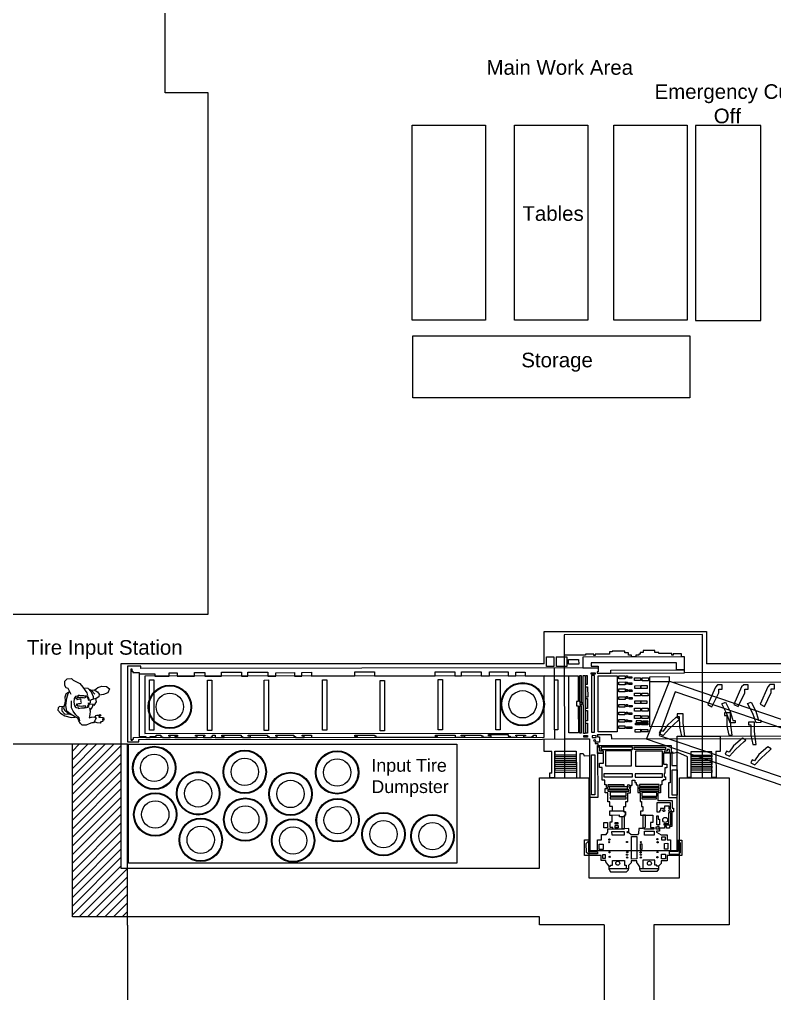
# Model space of a CAD drawing. Header units: millimetres. Extents: x 3191 to 879702, y -27549 to 222194.
# Drawn here: x 145993 to 161471, y -1791 to 18186 of the extents above; entities that cross this region are included whole.
import ezdxf

# ---------------------------------------------------------------- set-up
doc = ezdxf.new("R2010")
doc.units = ezdxf.units.MM
doc.header["$MEASUREMENT"] = 0
for name, color, linetype in [('Dumpsters', 210, 'Continuous'), ('Forklift-Forkliftway', 30, 'Continuous'), ('Furniture', 44, 'Continuous'), ('Giant', 31, 'Continuous'), ('Labels', 7, 'Continuous'), ('Wires', 170, 'Continuous'), ('Worker-Walkway', 8, 'Continuous')]:
    doc.layers.add(name, color=color, linetype=linetype)
doc.styles.get("Standard").update_dxf_attribs({"font": 'arial.ttf'})

# ---------------------------------------------------------------- blocks, each defined once
blk = doc.blocks.new('R93')
at = {"color": 0, "linetype": 'ByBlock'}
for p, q in [((-386, 935), (-340, 986)), ((-383, 843), (-386, 935)), ((-359, 800), (-383, 843)), ((-340, 986), (-246, 996)), ((-246, 996), (-209, 962)), ((-209, 962), (-72, 889)), ((-72, 889), (-8, 810)), ((307, 807), (392, 831)), ((392, 831), (496, 828)), ((496, 828), (554, 776)), ((-365, 660), (-389, 602)), ((-304, 703), (-365, 660)), ((-313, 782), (-359, 800)), ((-343, 581), (-316, 675)), ((-316, 675), (-292, 709)), ((-252, 654), (-313, 782)), ((-128, 623), (-161, 612)), ((-93, 621), (-128, 623)), ((-93, 639), (-103, 631)), ((-103, 631), (-93, 621)), ((-53, 629), (-93, 639)), ((-29, 631), (-53, 629)), ((18, 625), (-29, 631)), ((-8, 810), (75, 691)), ((-2, 797), (102, 791)), ((41, 621), (18, 625)), ((51, 616), (28, 619)), ((71, 618), (41, 621)), ((112, 596), (71, 618)), ((75, 691), (93, 633)), ((102, 791), (166, 709)), ((133, 767), (175, 743)), ((166, 749), (233, 755)), ((166, 709), (215, 614)), ((175, 743), (246, 660)), ((233, 755), (300, 715)), ((242, 749), (307, 807)), ((300, 715), (337, 663)), ((337, 663), (331, 608)), ((429, 657), (343, 645)), ((523, 694), (429, 657)), ((554, 776), (523, 694)), ((-389, 465), (-417, 371)), ((-389, 602), (-380, 529)), ((-380, 529), (-389, 465)), ((-362, 425), (-343, 581)), ((-343, 307), (-362, 425)), ((-249, 377), (-246, 523)), ((-187, 571), (-195, 493)), ((-195, 493), (-182, 416)), ((-161, 612), (-187, 571)), ((-182, 416), (-152, 383)), ((-151, 571), (-119, 582)), ((-117, 559), (-151, 571)), ((-148, 432), (-109, 444)), ((-129, 422), (-148, 432)), ((-142, 455), (-92, 468)), ((-109, 444), (-142, 455)), ((-133, 592), (-122, 599)), ((-119, 582), (-133, 592)), ((-133, 546), (-117, 559)), ((-104, 550), (-133, 546)), ((-115, 413), (-129, 422)), ((-122, 599), (-93, 594)), ((-76, 407), (-115, 413)), ((-61, 556), (-104, 550)), ((-93, 594), (-62, 593)), ((-92, 468), (-63, 463)), ((-63, 463), (-41, 472)), ((-62, 593), (-33, 595)), ((-46, 548), (-61, 556)), ((-49, 512), (-41, 533)), ((-37, 489), (-49, 512)), ((-41, 533), (-46, 548)), ((-41, 472), (-37, 489)), ((-33, 595), (4, 595)), ((20, 413), (-4, 408)), ((4, 595), (21, 589)), ((41, 415), (20, 413)), ((21, 589), (41, 591)), ((41, 591), (57, 599)), ((53, 409), (41, 415)), ((61, 607), (51, 616)), ((57, 599), (61, 607)), ((83, 598), (98, 580)), ((103, 436), (93, 409)), ((98, 580), (107, 560)), ((107, 560), (103, 543)), ((103, 543), (111, 528)), ((113, 455), (103, 436)), ((112, 482), (107, 471)), ((107, 471), (113, 455)), ((121, 570), (112, 596)), ((127, 552), (121, 570)), ((121, 410), (128, 440)), ((126, 465), (136, 470)), ((128, 440), (126, 465)), ((127, 540), (127, 552)), ((134, 537), (127, 540)), ((133, 462), (218, 450)), ((145, 529), (134, 537)), ((136, 470), (149, 477)), ((155, 518), (145, 529)), ((149, 477), (156, 486)), ((175, 541), (154, 532)), ((156, 503), (155, 518)), ((156, 486), (156, 503)), ((267, 575), (175, 541)), ((206, 438), (188, 386)), ((215, 614), (215, 566)), ((218, 450), (236, 422)), ((236, 422), (285, 499)), ((285, 499), (267, 575)), ((331, 608), (276, 572)), ((-530, 374), (-536, 325)), ((-536, 325), (-478, 264)), ((-499, 404), (-530, 374)), ((-438, 395), (-499, 404)), ((-478, 264), (-386, 203)), ((-414, 410), (-450, 377)), ((-450, 377), (-450, 310)), ((-450, 310), (-392, 249)), ((-417, 371), (-392, 322)), ((-392, 322), (-325, 261)), ((-392, 249), (-298, 242)), ((-276, 246), (-343, 307)), ((-325, 261), (-246, 227)), ((-179, 191), (-276, 246)), ((-212, 303), (-249, 377)), ((-151, 230), (-212, 303)), ((-152, 383), (-93, 375)), ((-84, 163), (-151, 230)), ((-93, 375), (-103, 366)), ((-103, 366), (-97, 358)), ((-97, 358), (-35, 371)), ((-34, 405), (-76, 407)), ((-35, 371), (32, 373)), ((-4, 408), (-34, 405)), ((32, 373), (74, 381)), ((35, 379), (51, 389)), ((51, 389), (59, 400)), ((59, 400), (53, 409)), ((74, 381), (109, 391)), ((93, 409), (83, 404)), ((109, 391), (121, 410)), ((142, 239), (133, 194)), ((136, 371), (148, 300)), ((148, 300), (142, 239)), ((188, 386), (151, 331)), ((253, 182), (278, 209)), ((278, 209), (299, 217)), ((299, 217), (328, 223)), ((328, 223), (353, 233)), ((370, 214), (349, 199)), ((353, 233), (368, 229)), ((368, 229), (370, 214)), ((-386, 203), (-252, 172)), ((-252, 172), (-166, 175)), ((-115, 154), (-179, 191)), ((-90, 102), (-115, 154)), ((-57, 41), (-90, 102)), ((-72, 102), (-84, 163)), ((-20, 8), (-57, 41)), ((62, 11), (-20, 8)), ((130, 35), (62, 11)), ((133, 194), (130, 166)), ((130, 166), (178, 178)), ((181, 57), (130, 35)), ((178, 178), (242, 185)), ((221, 57), (181, 57)), ((246, 99), (221, 57)), ((298, 61), (232, 82)), ((242, 185), (273, 163)), ((273, 163), (246, 99)), ((365, 53), (298, 61)), ((349, 199), (333, 188)), ((333, 188), (334, 177)), ((334, 177), (367, 175)), ((407, 88), (364, 79)), ((364, 79), (377, 68)), ((377, 59), (365, 53)), ((367, 175), (428, 167)), ((377, 68), (377, 59)), ((436, 147), (402, 138)), ((402, 138), (435, 133)), ((413, 94), (407, 88)), ((434, 115), (408, 107)), ((408, 107), (413, 94)), ((428, 167), (440, 157)), ((440, 121), (434, 115)), ((435, 133), (440, 121)), ((440, 157), (436, 147))]:
    blk.add_line(p, q, dxfattribs=at)

msp = doc.modelspace()

# ---------------------------------------------------------------- hatches: boundary and pattern name
at = {"layer": 'Forklift-Forkliftway'}
h = msp.add_hatch(dxfattribs=at)
h.set_pattern_fill('ANSI31', color=256, scale=1000)
h.paths.add_polyline_path([(148068.57561, 3321.50096), (147077.00034, 3321.50096), (147077.00034, -218), (148074.00034, -218), (148207.78794, -218.0156), (148207.78794, 777.99983), (148074.00034, 777.99983)])

# ---------------------------------------------------------------- linework, layer by layer
for points in [[(148747.5, 3279.928), (148747.5, 3265.43633)], [(148357.73106, 2998.86804), (148344.67599, 3005.21707)], [(148462.01659, 3149.78767), (148454.02947, 3162.14319)], [(149118.2373, 3092.40835), (149107.08371, 3083.08462)], [(148311.74719, 2809.73773), (148326.24909, 2809.94795)], [(149185.31121, 2822.40135), (149199.81311, 2822.61158)], [(149142.66468, 2617.13388), (149129.60961, 2623.48291)], [(148449.50092, 2533.38444), (148438.34733, 2524.0607)], [(148747.5, 2405.56367), (148747.5, 2391.072)], [(148929.57702, 2426.50435), (148921.5899, 2438.85987)], [(150998.16495, 2537.6334), (150985.10989, 2543.98243)], [(152891.66486, 2525.13351), (152878.60979, 2531.48254)], [(150785.0773, 2347.00387), (150777.09018, 2359.35939)], [(152678.5772, 2334.50398), (152670.59008, 2346.8595)], [(150042.66495, 2096.1334), (150029.60989, 2102.48243)], [(151936.16486, 2083.63351), (151923.10979, 2089.98254)], [(149829.5773, 1905.50387), (149821.59018, 1917.85939)], [(151723.0772, 1893.00398), (151715.09008, 1905.3595)], [(149164.66457, 1662.1336), (149151.6095, 1668.48263)], [(148951.57691, 1471.50407), (148943.58979, 1483.85959)], [(151009.16495, 1558.1334), (150996.10989, 1564.48243)], [(152902.66486, 1545.63351), (152889.60979, 1551.98254)], [(150796.0773, 1367.50387), (150788.09018, 1379.85939)], [(152689.5772, 1355.00398), (152681.59008, 1367.3595)], [(150095.66495, 1142.1334), (150082.60989, 1148.48243)], [(151989.16486, 1129.63351), (151976.10979, 1135.98254)], [(149882.5773, 951.50387), (149874.59018, 963.85939)]]:
    msp.add_lwpolyline(points)
for centre, radius in [((149075, 4088), 444.5), ((149075, 4088), 430.01076), ((156308.50018, 4140.49949), 444.5), ((156308.50018, 4140.49949), 430.01076), ((156308.50018, 4140.49949), 280.52184), ((149075, 4088), 280.52184), ((148755.5, 2835.5), 444.5), ((148755.5, 2835.5), 430.01076), ((150611.00028, 2755.99952), 444.5), ((148755.5, 2835.5), 280.52184), ((150611.00028, 2755.99952), 430.01076), ((150611.00028, 2755.99952), 280.52184), ((152504.50018, 2743.49963), 444.5), ((152504.50018, 2743.49963), 430.01076), ((152504.50018, 2743.49963), 280.52184), ((149655.50028, 2314.49952), 444.5), ((149655.50028, 2314.49952), 430.01076), ((151549.00018, 2301.99963), 444.5), ((151549.00018, 2301.99963), 430.01076), ((149655.50028, 2314.49952), 280.52184), ((151549.00018, 2301.99963), 280.52184), ((148777.49989, 1880.49972), 444.5), ((148777.49989, 1880.49972), 430.01076), ((150622.00028, 1776.49952), 444.5), ((150622.00028, 1776.49952), 430.01076), ((152515.50018, 1763.99963), 444.5), ((148777.49989, 1880.49972), 280.52184), ((150622.00028, 1776.49952), 280.52184), ((152515.50018, 1763.99963), 430.01076), ((152515.50018, 1763.99963), 280.52184), ((149708.50028, 1360.49952), 444.5), ((153455.00018, 1476.99949), 444.5), ((153455.00018, 1476.99949), 430.01076), ((154460.50018, 1437.99949), 444.5), ((154460.50018, 1437.99949), 430.01076), ((149708.50028, 1360.49952), 430.01076), ((149708.50028, 1360.49952), 280.52184), ((151602.00018, 1347.99963), 444.5), ((151602.00018, 1347.99963), 430.01076), ((151602.00018, 1347.99963), 280.52184), ((153455.00018, 1476.99949), 280.52184), ((154460.50018, 1437.99949), 280.52184)]:
    msp.add_circle(centre, radius)
at = {"layer": 'Dumpsters'}
msp.add_lwpolyline([(148207.78794, 3321.50096), (154957.78794, 3321.50096), (154957.78794, 881.50096), (148226, 881.50096), (148226, 3321.50096)], dxfattribs=at)
at = {"layer": 'Forklift-Forkliftway'}
for points in [[(148207.78794, -387.5), (148207.78794, 3321.50096), (141701.17179, 3321.50096), (141701.17179, 3321.50096)], [(148207.78794, -387.5), (148207.78794, -2387.5)]]:
    msp.add_lwpolyline(points, dxfattribs=at)
at = {"layer": 'Furniture'}
for points in [[(154044.49983, 16015.50009), (155544.49983, 16015.50009), (155544.49983, 12015.50009), (154044.49983, 12015.50009)], [(156143.49983, 16015.50004), (157643.49983, 16015.50004), (157643.49983, 12015.50004), (156143.49983, 12015.50004)], [(158178, 16015.5), (159678, 16015.5), (159678, 12015.5), (158178, 12015.5)], [(154054, 11694.5), (159733.5, 11694.5), (159733.5, 10427.5), (154054, 10427.5)]]:
    msp.add_lwpolyline(points, close=True, dxfattribs=at)
at = {"layer": 'Giant'}
for points in [[(159997.12064, 2632.76284), (159992.89541, 5570.85856), (157157.33068, 5566.78078), (157164.00914, 2632.26279)], [(159623.66447, 5113.48568), (159567.67065, 5113.40515), (159567.57928, 5176.94183), (159394.69102, 5176.6932), (159394.73512, 5146.02646), (159364.07351, 5145.98237), (159364.02541, 5179.43092), (159100.5375, 5179.05201), (159100.49832, 5206.29155), (159020.65137, 5206.17672), (159020.59991, 5241.962), (158777.84262, 5241.6129), (158777.89533, 5204.95969), (158720.25809, 5204.8768), (158720.31083, 5168.20134), (158688.0058, 5168.15488), (158688.03591, 5147.21337), (158630.39867, 5147.13048), (158630.4491, 5112.05735), (158537.87735, 5111.92422), (158537.82691, 5146.99736), (158481.05833, 5146.91572), (158480.9893, 5194.91874), (158399.78065, 5194.80195), (158399.73043, 5229.71931), (158141.24323, 5229.34758), (158141.25702, 5219.75588), (158086.22577, 5219.67674), (158086.30111, 5167.28958), (157795.20367, 5166.87096), (157795.23634, 5144.14908), (157765.53732, 5144.10637), (157765.4984, 5171.16788), (157594.34747, 5170.92175), (157594.38264, 5146.46402), (157158.28868, 5145.83688)], [(148207.95455, 4877.8391), (148210.12253, 3370.29512), (148440.69499, 3370.6267), (148440.62846, 3416.89386), (156713.79201, 3428.79138), (157171.62661, 3429.44978), (157678.78743, 3430.17912), (157682.07695, 1142.74745), (159477.47132, 1145.32938), (159474.10601, 3485.45978), (165140.21128, 3493.60812), (165138.33771, 4796.4327), (159624.13182, 4788.5028), (159623.66447, 5113.48568), (157539.40302, 5110.48833), (157539.72312, 4887.89854), (148478.39663, 4874.86758), (148478.3252, 4924.53969), (148208.82705, 4924.15213), (148207.95455, 4877.8391)], [(156996.07934, 5114.93681), (157216.13389, 5115.25327), (157216.42138, 4915.34084), (157000.73365, 4915.03066), (157000.44615, 5114.94309)], [(148282.26269, 3407.34145), (148280.15905, 4870.15384), (148296.92198, 4870.17794), (148296.99635, 4818.45842), (148318.24349, 4818.48898), (148318.27888, 4793.87547), (148444.93996, 4794.05762), (148446.82819, 3481.04046), (148582.24637, 3481.2352), (148582.27985, 3457.95697)], [(148444.93996, 4794.05762), (148444.98275, 4764.30331), (148765.89661, 4764.76482), (148765.96743, 4715.51554), (149062.18297, 4715.94153), (149062.07787, 4789.0254), (149224.70647, 4789.25927), (149224.81157, 4716.1754), (149583.17203, 4716.69075), (149583.06546, 4790.79833), (149793.32989, 4791.10071), (149793.43647, 4716.99313), (150134.86966, 4717.48414), (150134.75595, 4796.55448), (150544.90776, 4797.14431), (150545.02147, 4718.07398), (150676.56587, 4718.26315), (150676.45216, 4797.33349), (151086.60397, 4797.92332), (151086.71768, 4718.85298), (151247.25678, 4719.08385), (151247.15648, 4788.82954), (151631.4361, 4789.38217), (151631.5364, 4719.63648), (151778.95158, 4719.84847), (151778.84229, 4795.84769), (151976.66365, 4796.13217), (151976.77294, 4720.13296), (152867.57948, 4721.41401), (152867.4596, 4804.77947), (153272.91591, 4805.36256), (153273.0358, 4721.99709), (154512.97615, 4723.78023), (154512.8578, 4806.07748), (154916.24809, 4806.65759), (154916.36644, 4724.36034), (155057.77139, 4724.5637), (155057.65752, 4803.74531), (155456.86882, 4804.31941), (155456.98269, 4725.13779), (155627.05365, 4725.38237), (155626.93831, 4805.58769), (156008.47106, 4806.13637), (156008.5864, 4725.93105), (156170.7924, 4726.16431), (156170.68455, 4801.16207), (156358.85666, 4801.43268), (156358.96452, 4726.43492), (156766.60424, 4727.02114)], [(156961.74923, 4645.62749), (156961.40202, 4887.06687)], [(157539.72312, 4887.89854), (157858.54749, 4888.35704), (157858.67003, 4803.14445), (157833.92475, 4803.10886), (157833.95544, 4781.76677), (158113.40805, 4782.16865), (158113.31946, 4843.76918), (159624.04922, 4845.94174), (159463.25187, 4845.7105), (159463.04026, 4992.85744), (157713.56787, 4990.34155), (157713.66474, 4922.97709), (157857.48787, 4923.18392), (157858.54749, 4888.35704)], [(148282.26269, 3407.34145), (148307.05493, 3407.37711), (148307.02971, 3424.91367), (148330.01418, 3424.94673), (148329.96723, 3457.59412), (156752.16591, 3469.70596), (156750.35781, 4726.99778), (148564.22533, 4715.22542), (148565.91664, 3539.14038), (156752.04912, 3550.91273)], [(156750.35781, 4726.99778), (157252.63531, 4727.7201), (157252.64219, 4722.93537)], [(157252.64219, 4722.93537), (157445.32198, 4723.21246), (157446.07724, 4198.02785), (157410.03929, 4197.97603), (157410.16881, 4107.91195), (157448.97711, 4107.96776), (157449.7733, 3554.31961), (157252.93799, 3554.03655), (157252.64219, 4722.93537)], [(158113.40805, 4782.16865), (159624.13182, 4788.5028)], [(158849.20889, 3425.48024), (159318.00314, 4612.40721), (169519.54597, 1143.90323), (169551.16711, 1227.69267), (169791.33995, 1147.74355), (169338.87269, -234.31531), (169123.02702, -173.78171), (169153.17935, -97.1381), (158849.20889, 3425.48024)], [(158910.07308, 4699.43683), (158910.20519, 4607.57014), (159316.32334, 4608.15417), (159316.18601, 4703.64835), (158910.07308, 4699.43683)], [(158910.20519, 4607.57014), (158911.53335, 3684.00722), (164976.49776, 3692.72916), (164913.41373, 3692.63844), (164912.11972, 4592.45577), (164964.45105, 4592.53103), (159399.99874, 4584.52887)], [(160189.6043, 4091.79088), (160329.96798, 4375.27121), (160329.86147, 4449.33428), (160397.45317, 4449.43148), (160397.32669, 4537.38138), (160304.73146, 4537.24822), (160261.26675, 4493.67802), (160105.25619, 4136.11197), (160189.6043, 4091.79088)], [(160724.1124, 4095.34137), (160864.47607, 4378.8217), (160864.36956, 4452.88477), (160931.96127, 4452.98197), (160931.83479, 4540.93187), (160839.23955, 4540.79871), (160795.77485, 4497.22851), (160639.76429, 4139.66246), (160724.1124, 4095.34137)], [(161263.27035, 4097.98611), (161403.63403, 4381.46644), (161403.52752, 4455.52951), (161471.11922, 4455.62671), (161470.99274, 4543.57661), (161378.39751, 4543.44345), (161334.9328, 4499.87325), (161178.92224, 4142.3072), (161263.27035, 4097.98611)], [(169008.94271, 141.2235), (169311.74482, 1030.61792), (159437.06604, 4394.41684), (159105.90639, 3502.71168), (169008.94271, 141.2235)], [(160392.50907, 4148.8541), (160465.83022, 4180.96162), (160563.36976, 3991.75997), (160610.76459, 3832.90821), (160617.96618, 3808.77086), (160663.20108, 3808.83591), (160663.27267, 3759.05403), (160564.26808, 3758.91165), (160497.0382, 3948.00111), (160392.50907, 4148.8541)], [(160920.51201, 4153.70825), (160993.83316, 4185.81577), (161091.37271, 3996.61412), (161138.76753, 3837.76237), (161145.96912, 3813.62502), (161191.20402, 3813.69007), (161191.27561, 3763.90818), (161092.27102, 3763.76581), (161025.04114, 3952.85526), (160920.51201, 4153.70825)], [(158637.12469, 3800.47137), (158637.171, 3768.26907), (158743.21884, 3768.42157), (158743.17503, 3798.88802), (158637.12469, 3800.47137)], [(159456.9726, 3873.66618), (159274.85362, 3712.97105), (159183.12588, 3583.05047), (159132.02668, 3607.76858), (159105.84974, 3542.10219), (159191.97488, 3502.83545), (159317.26283, 3641.5726), (159495.00872, 3806.62334), (159523.21928, 3832.81902), (159456.9726, 3873.66618)], [(159456.9726, 3873.66618), (159274.85362, 3712.97105), (159183.12588, 3583.05047), (159132.02668, 3607.76858), (159105.84974, 3542.10219), (159191.97488, 3502.83545), (159317.26283, 3641.5726), (159495.00872, 3806.62334), (159523.21928, 3832.81902), (159456.9726, 3873.66618)], [(159456.9726, 3873.66618), (159274.85362, 3712.97105), (159183.12588, 3583.05047), (159132.02668, 3607.76858), (159105.84974, 3542.10219), (159191.97488, 3502.83545), (159317.26283, 3641.5726), (159495.00872, 3806.62334), (159523.21928, 3832.81902), (159456.9726, 3873.66618)], [(159562.42834, 3485.58679), (159633.37733, 3485.68882), (159598.24765, 3751.95879), (159597.9729, 3943.01391), (159473.44827, 3942.83484), (159473.52527, 3889.29044), (159519.84637, 3889.35706), (159520.15444, 3675.13497), (159562.42834, 3485.58679)], [(160533.14973, 3505.07574), (160604.09872, 3505.17777), (160568.96904, 3771.44774), (160568.69428, 3962.50286), (160444.16966, 3962.32379), (160444.24666, 3908.77939), (160490.56775, 3908.846), (160490.87582, 3694.62392), (160533.14973, 3505.07574)], [(156963.22743, 3617.73535), (156963.49863, 3429.15048)], [(161026.91891, 3316.46616), (161097.86789, 3316.56819), (161062.73821, 3582.83816), (161062.46346, 3773.89328), (160937.93883, 3773.71421), (160938.01583, 3720.16981), (160984.33693, 3720.23642), (160984.645, 3506.01434), (161026.91891, 3316.46616)], [(148329.96723, 3457.59412), (152922.84583, 3464.19907), (152922.82083, 3481.57986), (152869.05737, 3481.50254), (152869.0215, 3506.44987), (153273.18655, 3507.03109), (153273.20962, 3490.98558), (153298.1662, 3491.02147), (153298.204, 3464.73887)], [(148582.27985, 3457.95697), (148670.01524, 3458.08314), (148669.97962, 3482.85243), (148794.87989, 3483.03205), (148794.84478, 3507.44526), (148887.69827, 3507.57879), (148887.74317, 3476.35569), (148922.56029, 3476.40576), (148922.58612, 3458.44636)], [(148922.58612, 3458.44636), (149082.39742, 3458.67618), (149082.35837, 3485.8267), (149057.94178, 3485.79159), (149057.91474, 3504.59667), (149231.24907, 3504.84594), (149231.28418, 3480.43272), (149175.2434, 3480.35213), (149175.27438, 3458.80974)], [(149175.27438, 3458.80974), (149634.16547, 3459.46967), (149634.12937, 3484.57278), (149599.28877, 3484.52267), (149599.26, 3504.52949), (149794.99187, 3504.81097), (149795.01776, 3486.80706), (149767.00911, 3486.76678), (149767.04809, 3459.66077)], [(149767.04809, 3459.66077), (149929.70016, 3459.89467), (149929.66867, 3481.79313), (149952.08968, 3481.82537), (149952.05342, 3507.03975), (150003.28131, 3507.11342), (150003.34906, 3460.00059)], [(150007.41067, 3460.00643), (150187.92912, 3460.26603), (150187.89766, 3482.14223), (150139.46359, 3482.07258), (150139.43194, 3504.08231), (150536.50679, 3504.65333), (150536.53729, 3483.44477), (150567.36323, 3483.4891), (150567.39585, 3460.81173)], [(150567.39585, 3460.81173), (150729.64881, 3461.04507), (150729.60931, 3488.50715), (150681.17524, 3488.4375), (150681.14417, 3510.04665), (151079.41637, 3510.6194), (151079.45663, 3482.6232), (151109.08523, 3482.66581), (151109.11553, 3461.59077)], [(151109.11553, 3461.59077), (151277.40221, 3461.83278), (151277.36387, 3488.49371), (151248.93262, 3488.45282), (151248.90328, 3508.86022), (151617.54688, 3509.39036), (151617.5889, 3480.17017), (151650.01132, 3480.2168), (151650.03699, 3462.36866)], [(151650.03699, 3462.36866), (151832.01104, 3462.63036), (151831.98073, 3483.7054), (151788.75867, 3483.64324), (151788.72471, 3507.25529), (151982.46099, 3507.5339), (151982.52525, 3462.84681)], [(153298.204, 3464.73887), (154562.09139, 3466.55645), (154562.07123, 3480.5768), (154520.93866, 3480.51765), (154520.9032, 3505.17566), (154926.45342, 3505.75888), (154926.50904, 3467.08051), (155122.85132, 3467.36287), (155122.81494, 3492.66627), (155050.85642, 3492.56278), (155050.8328, 3508.98662), (155459.92813, 3509.57494), (155459.9488, 3495.19851), (155492.86425, 3495.24585), (155492.90358, 3467.89503), (155660.43897, 3468.13596), (155660.39964, 3495.48678), (155611.07343, 3495.41584), (155611.04091, 3518.02644), (156009.87657, 3518.6), (156009.92387, 3485.70781), (156053.09899, 3485.7699), (156053.12353, 3468.70068), (156187.76696, 3468.89431), (156187.72763, 3496.24512), (156169.22736, 3496.21852), (156169.21257, 3506.50011), (156366.09484, 3506.78324), (156366.1141, 3493.38602), (156327.04755, 3493.32983), (156327.08241, 3469.09465), (156501.82539, 3469.34595), (156501.7994, 3487.41663), (156528.54027, 3487.45508), (156528.50775, 3510.06568), (156582.97554, 3510.14401), (156583.03404, 3469.46273)], [(156903.9828, 2727.33366), (156903.34205, 3172.89156), (156751.37223, 3172.67302), (156751.00383, 3428.84489)], [(157731.77477, 3496.50719), (157731.82453, 3461.9014), (157812.25842, 3462.01707), (157812.20712, 3497.69108), (157731.77477, 3496.50719)], [(157842.31817, 3521.41325), (157842.38605, 3474.21139), (157884.6925, 3474.27223), (157884.85421, 3361.8201), (157795.17019, 3361.69113), (157795.20376, 3338.34613), (157850.39935, 3338.42551), (157850.46271, 3294.36154)], [(157842.31817, 3521.41325), (158126.09064, 3521.82134), (158126.22067, 3431.40119), (164298.52418, 3440.27749)], [(159474.10601, 3485.45978), (160359.74751, 3486.7334), (160360.20001, 3172.07663), (160271.07944, 3171.94847), (160271.84315, 2640.88866), (160187.32418, 2640.76712), (160186.57199, 3163.81529), (159755.85389, 3163.19588), (159756.60771, 2639.01273), (159689.20383, 2638.9158), (159688.59124, 3064.88972), (159491.96307, 3149.12982), (159474.58972, 3149.10484)], [(160813.83703, 3446.86084), (160631.71806, 3286.16572), (160539.99032, 3156.24513), (160488.89112, 3180.96324), (160462.71418, 3115.29685), (160548.83932, 3076.03011), (160674.12727, 3214.76727), (160851.87316, 3379.818), (160880.08372, 3406.01368), (160813.83703, 3446.86084)], [(158082.97898, 751.26515), (158107.53639, 702.36266), (158433.89703, 702.83199), (158476.8705, 745.15523), (158476.83744, 768.14416), (158082.90857, 767.57765), (158082.93189, 751.35893), (158082.90857, 767.57765), (158082.82904, 822.88016), (158051.65103, 855.41602), (158016.2404, 908.9096), (158016.19752, 938.73067), (157918.48419, 938.59015), (157918.34158, 1037.75632), (157578.22313, 1037.2672), (157577.75734, 1361.15961), (157681.76264, 1361.30917), (157682.07695, 1142.74745), (157844.236, 1142.98065), (157843.92598, 1358.56027), (157922.2469, 1358.6729), (157922.08604, 1470.52416), (158018.32029, 1470.66255), (158051.07641, 1516.198), (158050.97349, 1587.76857), (158155.56572, 1587.91898), (158155.53138, 1611.79809), (158099.46712, 1611.71746), (158099.30061, 1727.50777), (158143.39134, 1727.57118), (158143.19903, 1861.29864), (158094.6241, 1861.22878), (158094.48552, 1957.59089), (158152.78014, 1957.67472), (158152.65122, 2047.31596), (158098.11301, 2047.23753), (158097.97872, 2140.61753), (158052.38542, 2140.55196), (158052.11586, 2328.00185), (157997.9298, 2327.92393), (157997.80755, 2412.93623), (158052.90922, 2413.01547), (158052.87479, 2436.96134), (158027.73039, 2436.92518), (158027.65809, 2487.19816), (157991.71405, 2487.14647), (157991.57461, 2584.10945), (157937.69376, 2584.03196), (157937.32284, 2841.96194), (157884.61586, 2841.88615), (157884.48676, 2931.66091), (157964.73283, 2931.77631), (157964.44704, 3130.50925), (157845.8857, 3130.33875), (157845.64983, 3294.35462), (159350.18153, 3296.51826), (159350.41221, 3136.10763), (159193.51212, 3135.88199), (159193.83063, 2914.40493), (159266.89259, 2914.51), (159267.0045, 2836.68591), (159225.09718, 2836.62564), (159225.26417, 2720.50152), (159208.47777, 2720.47738), (159208.57935, 2649.8415), (159239.73398, 2649.88631), (159239.82004, 2590.04388), (159191.90248, 2589.97497), (159191.93003, 2570.81382), (159160.79887, 2570.76905), (159160.91594, 2489.36199), (159136.9689, 2489.32755), (159137.20304, 2326.51342), (159080.90401, 2326.43246), (159081.13578, 2165.26517), (159370.94197, 2165.68194), (159371.16923, 2007.65253), (159398.7318, 2007.69217), (159398.83684, 1934.65281), (159368.87956, 1934.60973), (159369.31167, 1634.12909), (159320.22024, 1634.05849), (159320.26501, 1602.92441), (159260.37392, 1602.83828), (159260.33088, 1632.77062), (159217.2262, 1632.70863), (159217.2744, 1599.19331), (159104.69981, 1599.03142), (159104.64474, 1637.33146), (159075.90828, 1637.29014), (159075.93238, 1620.53248), (159036.39628, 1620.47562), (159036.44275, 1588.16205), (159110.70207, 1588.26884), (159110.77439, 1537.9736), (159050.88331, 1537.88747), (159050.91256, 1517.54684), (159149.19813, 1462.60811), (159267.75947, 1462.77861), (159267.90409, 1362.2104), (159340.96605, 1362.31547), (159341.27838, 1145.13353), (159477.47132, 1145.32938), (159477.17032, 1354.63322), (159572.13679, 1354.76979), (159572.59131, 1038.71098), (159270.78812, 1038.27696), (159270.94136, 931.72228), (159145.1959, 931.54145), (159145.27166, 878.86498), (159092.64732, 821.32799), (159092.73341, 761.46331), (159061.67455, 711.14557), (158732.33227, 710.67194), (158710.69619, 752.54619), (158710.61355, 810.00738), (158667.42278, 869.81008), (158647.29211, 897.68336), (158647.24099, 933.22884), (158529.61256, 933.05968), (158529.67628, 888.75092), (158477.14067, 834.8193), (158476.83744, 768.14416)], [(157965.81193, 3177.26807), (157891.8813, 3177.16175), (157891.76237, 3259.85958), (157845.69953, 3259.79334), (157845.86169, 3147.02964), (157964.61086, 3147.20041), (157964.56762, 3177.26628)], [(159206.64263, 3180.29875), (159206.68225, 3152.74764), (159320.73591, 3152.91166), (159320.64582, 3215.55816), (159268.00928, 3215.48246), (159268.05793, 3181.65558), (159206.64263, 3180.29875)], [(161334.9411, 3269.68492), (161152.82213, 3108.98979), (161061.09438, 2979.0692), (161009.99518, 3003.78731), (160983.81825, 2938.12093), (161069.94339, 2898.85419), (161195.23133, 3037.59134), (161372.97722, 3202.64207), (161401.18779, 3228.83775), (161334.9411, 3269.68492)], [(156903.9828, 2727.33366), (156858.27212, 2727.26792), (156858.39527, 2641.6325), (156969.23252, 2641.79189), (156968.46391, 3176.25664), (157408.29128, 3176.88915), (157409.07796, 2629.85059), (157489.06579, 2629.96562), (157488.34314, 3132.47286), (157546.5908, 3132.55663), (157566.09587, 3086.89604), (157679.28086, 3087.05881)], [(156968.46391, 3176.25664), (156968.57208, 3101.03633), (157408.39945, 3101.66884), (157408.45856, 3060.56473), (156968.6312, 3059.93222), (156968.67882, 3026.81748), (157408.50618, 3027.44999), (157408.57025, 2982.89642), (156968.74289, 2982.26392), (156968.78065, 2956.00357), (157408.60802, 2956.63608), (157408.67699, 2908.67757), (156968.84962, 2908.04506), (156968.90547, 2869.21091), (157408.73283, 2869.84342), (157408.79687, 2825.31211), (156968.96951, 2824.6796), (156969.0155, 2792.69985), (157408.84286, 2793.33235), (157408.92006, 2739.65443), (156969.09269, 2739.02192)], [(157845.8857, 3130.33875), (157847.18361, 2227.80636), (157680.51689, 2227.56668)], [(157789.84165, 2283.60513), (157719.97262, 2283.50466), (157718.79126, 3104.98605), (157789.92807, 3105.08835), (157789.84165, 2283.60513)], [(159350.41221, 3136.10763), (159330.83198, 3136.07947), (159331.70166, 2531.33492), (159297.87059, 2531.28627), (159298.30303, 2230.58309), (159475.91027, 2230.8385)], [(159375.87734, 3157.99824), (159365.85245, 3157.98382), (159366.24345, 2886.10025), (159474.96772, 2886.25661), (159474.58972, 3149.10484), (159394.71706, 3134.21294), (159394.69002, 3153.01801), (159375.88454, 3152.99097)], [(159375.87734, 3157.99824), (159375.88454, 3152.99097)], [(159755.85389, 3163.19588), (159755.94529, 3099.63695), (160186.66339, 3100.25636), (160186.71933, 3061.35544), (159756.00124, 3060.73604), (159756.04566, 3029.84675), (160186.76376, 3030.46616), (160186.82629, 2986.98081), (159756.10819, 2986.3614), (159756.15754, 2952.04492), (160186.87564, 2952.66433), (160186.9464, 2903.45957), (159756.2283, 2902.84016), (159756.27602, 2869.65866), (160186.99412, 2870.27807), (160187.05502, 2827.9277), (159756.33692, 2827.30829), (159756.37968, 2797.57624), (160187.09778, 2798.19565), (160187.17677, 2743.27147), (159756.45867, 2742.65207)], [(159370.17494, 2796.99859), (159475.09586, 2797.14948), (159475.83999, 2279.70944), (159373.43116, 2279.56217), (159370.17494, 2796.99859)], [(158155.56572, 1587.91898), (158396.82044, 1588.26592), (158396.4668, 1834.17846), (158294.17536, 1834.03136), (158294.1254, 1868.77067), (158143.19903, 1861.29864), (158094.6241, 1861.22878), (158094.48552, 1957.59089), (158152.78014, 1957.67472), (158380.84051, 1958.00269), (158380.87709, 1932.56577), (158415.62378, 1932.61574), (158415.72091, 1865.07324), (158396.42241, 1865.04549), (158396.4668, 1834.17846), (158396.42241, 1865.04549), (158415.72091, 1865.07324), (158415.62378, 1932.61574), (158380.87709, 1932.56577), (158380.84051, 1958.00269), (158380.71224, 2047.19884), (158421.16396, 2047.25701), (158421.02241, 2145.68879), (158465.70008, 2145.75304), (158465.43947, 2326.97166), (158520.72897, 2327.05118), (158520.60594, 2412.59758), (158497.87973, 2412.5649), (158497.84161, 2439.07004), (158526.62502, 2439.11143), (158526.56732, 2479.23635), (158550.79609, 2479.27119), (158550.64151, 2586.76056), (158610.46216, 2586.84659), (158610.53728, 2534.61521), (158635.54081, 2534.65117), (158635.60722, 2488.47302), (158667.41922, 2488.51877), (158667.64242, 2333.31569), (158716.87472, 2333.38649), (158717.14579, 2144.89064), (158744.40316, 2144.92984), (158744.54907, 2043.47145), (158773.33248, 2043.51284), (158773.4642, 1951.9132), (158723.48062, 1951.84132), (158723.6062, 1864.51455), (158973.5476, 1864.87399), (158973.75774, 1718.75076), (158926.05147, 1718.68215), (158926.20717, 1610.41387), (158999.66825, 1610.51952), (158999.71613, 1577.22674), (158801.28435, 1576.94138), (158801.23865, 1608.72085), (158823.94742, 1620.88225), (158823.59685, 1864.65835), (158769.05863, 1864.57992), (158769.45058, 1592.02871), (158690.68359, 1591.91544), (158681.74726, 1487.97373), (158663.60832, 1465.24797), (158531.82915, 1465.05846), (158487.09378, 1505.11913), (158486.97184, 1589.90888), (158396.81827, 1589.77923)], [(159063.93654, 1929.89831), (159063.65702, 2124.26936), (159331.44131, 2124.65446), (159331.62063, 1999.96234), (159309.62221, 1999.9307), (159309.5519, 2048.8239), (159212.94202, 2048.68497), (159213.00529, 2004.68777), (159132.31314, 2004.57172), (159132.38173, 1956.88027), (159114.02233, 1956.85387), (159114.06387, 1927.96749), (159063.93942, 1927.89541), (159063.93654, 1929.89831)], [(158396.81827, 1589.77923), (158350.31153, 1588.19904), (158349.95789, 1834.11158)], [(159056.51908, 1667.68426), (159056.25684, 1850.03786), (159085.69762, 1850.0802), (159085.79334, 1783.5169), (159111.36033, 1783.55367), (159111.52752, 1667.29602), (159056.51908, 1667.68426)], [(159308.0442, 1921.79262), (159341.82831, 1921.84121), (159342.20362, 1660.86236), (159212.39656, 1660.67568), (159212.34523, 1696.37195), (159307.4056, 1696.50865), (159308.0442, 1921.79262)], [(158545.42492, 1430.82823), (158647.85722, 1430.97553), (158648.52323, 967.8588), (158540.50328, 967.70346), (158539.83728, 1430.82019), (158545.42492, 1430.82823)], [(157612.84724, 1285.81157), (157650.40234, 1324.69981), (157660.92025, 1324.71494), (157661.21933, 1116.74637), (157843.3812, 1117.00833), (157843.44755, 1070.8747), (157651.58947, 1070.59879), (157614.30878, 1102.10216), (157612.84724, 1285.81157)], [(159309.71096, 1121.94337), (159309.78921, 1067.53105), (159509.70007, 1067.81854), (159542.96675, 1101.15922), (159542.69337, 1291.2574), (159509.32392, 1329.37601), (159489.8376, 1329.34799), (159490.1355, 1122.20284), (159309.71096, 1121.94337)], [(158082.82904, 822.88016), (158106.89347, 822.91476), (158106.86409, 843.34442), (158153.41996, 843.41137), (158153.2834, 938.37144), (158392.96513, 938.71613), (158393.10666, 840.3066), (158428.34637, 840.35728), (158428.45032, 768.07457)], [(159092.64732, 821.32799), (159055.7407, 821.27492), (159055.71468, 839.36785), (159018.92545, 839.31494), (159018.77484, 944.04475), (158773.71676, 943.69234), (158773.9628, 772.59953)], [(158710.69619, 752.54619), (158710.66748, 772.5085), (159092.71673, 773.05792)]]:
    msp.add_lwpolyline(points, dxfattribs=at)
for points in [[(156795.18496, 5112.8898), (156947.99996, 5113.10956), (156948.28492, 4914.95524), (156795.46992, 4914.73548)], [(157246.78191, 5059.43836), (157456.3655, 5059.73976), (157456.49985, 4966.31525), (157246.91627, 4966.01385)], [(148655.82399, 4641.04913), (148746.96362, 4641.18019), (148748.45, 3607.59089), (148657.31037, 3607.45982)], [(149844.45479, 4634.23498), (149935.59442, 4634.36604), (149937.08081, 3600.77674), (149845.94118, 3600.64567)], [(151006.98555, 4638.88891), (151098.12518, 4639.01997), (151099.61157, 3605.43067), (151008.47194, 3605.29961)], [(152202.5021, 4643.65704), (152293.64173, 4643.78811), (152295.12812, 3610.1988), (152203.98849, 3610.06774)], [(153383.84184, 4629.57741), (153474.98147, 4629.70848), (153476.46786, 3596.11918), (153385.32823, 3595.98811)], [(154573.44364, 4649.55917), (154664.58327, 4649.69023), (154666.06966, 3616.10093), (154574.93003, 3615.96987)], [(155755.88748, 4651.34864), (155847.02711, 4651.47971), (155848.5135, 3617.89041), (155757.37387, 3617.75934)], [(156961.74923, 4645.62749), (157030.53829, 4645.72642), (157032.01648, 3617.83427), (156963.22743, 3617.73535)], [(157477.71209, 4729.40131), (157505.43901, 4729.44118), (157506.22144, 4185.36248), (157478.49452, 4185.3226)], [(157552.08473, 4732.33459), (157586.92533, 4732.38469), (157588.63613, 3542.74664), (157553.79553, 3542.69654)], [(157606.45851, 4732.47955), (157633.34024, 4732.51821), (157633.60926, 4545.44664), (157606.72753, 4545.40798)], [(157709.63907, 4783.70218), (157791.90421, 4783.82048), (157791.94521, 4755.31243), (157709.68007, 4755.19413)], [(157719.97758, 3569.77454), (157780.19736, 3569.86114), (157778.52506, 4732.72699), (157718.30528, 4732.64039)], [(157855.36028, 4721.10933), (158244.35887, 4721.66874), (158246.00928, 3574.02498), (157857.01069, 3573.46557)], [(158282.20459, 4721.72317), (158408.37264, 4721.90461), (158408.45425, 4665.15556), (158282.2862, 4664.97412)], [(158282.38295, 4597.69868), (158408.551, 4597.88012), (158408.63261, 4541.13108), (158282.46456, 4540.94964)], [(158431.16452, 4725.25332), (158458.53928, 4725.29268), (158458.60213, 4681.58479), (158431.22738, 4681.54542)], [(158431.34893, 4597.02273), (158458.72369, 4597.06209), (158458.78654, 4553.3542), (158431.41178, 4553.31483)], [(158483.50003, 4706.10063), (158543.43807, 4706.18682), (158543.4854, 4673.27238), (158483.54736, 4673.18618)], [(158599.76862, 4684.34708), (158725.93667, 4684.52852), (158726.01828, 4627.77947), (158599.85023, 4627.59803)], [(158759.58597, 4680.37079), (158885.75402, 4680.55223), (158885.83563, 4623.80319), (158759.66758, 4623.62175)], [(157604.63948, 4495.42121), (157640.8183, 4495.47324), (157641.11382, 4289.97492), (157604.93501, 4289.9229)], [(158282.58848, 4454.7801), (158408.75653, 4454.96154), (158408.83814, 4398.2125), (158282.67009, 4398.03106)], [(158431.56489, 4446.84917), (158458.93965, 4446.88854), (158459.0025, 4403.18064), (158431.62775, 4403.14128)], [(158486.21757, 4579.56503), (158546.15561, 4579.65122), (158546.20295, 4546.73678), (158486.26491, 4546.65058)], [(158489.8046, 4436.13946), (158549.74264, 4436.22565), (158549.78997, 4403.3112), (158489.85193, 4403.22501)], [(158606.29336, 4522.49894), (158732.46141, 4522.68038), (158732.54302, 4465.93134), (158606.37497, 4465.7499)], [(158732.46141, 4522.68038), (158858.62946, 4522.86182), (158858.71107, 4466.11278), (158732.54302, 4465.93134)], [(157604.01707, 4258.87645), (157640.19589, 4258.92847), (157640.49142, 4053.43016), (157604.3126, 4053.37813)], [(158282.82124, 4292.92292), (158408.9893, 4293.10436), (158409.07091, 4236.35531), (158282.90285, 4236.17387)], [(158430.93109, 4299.8568), (158458.30584, 4299.89616), (158458.3687, 4256.18827), (158430.99394, 4256.1489)], [(158490.03026, 4279.22278), (158549.9683, 4279.30897), (158550.01563, 4246.39453), (158490.07759, 4246.30833)], [(158598.10604, 4371.15606), (158724.27409, 4371.3375), (158724.3557, 4314.58846), (158598.18765, 4314.40702)], [(158604.65121, 4211.42214), (158730.81926, 4211.60358), (158730.90087, 4154.85454), (158604.73282, 4154.6731)], [(158730.81926, 4211.60358), (158856.98731, 4211.78502), (158857.06892, 4155.03598), (158730.90087, 4154.85454)], [(158751.60189, 4371.3768), (158877.76994, 4371.55824), (158877.85155, 4314.8092), (158751.6835, 4314.62776)], [(157478.56304, 4137.67566), (157527.95969, 4137.74669), (157527.91607, 4168.07962), (157478.51942, 4168.00858)], [(157507.14162, 3545.50028), (157480.25989, 3545.46163), (157479.45009, 4108.56795), (157506.33182, 4108.60661)], [(157604.37501, 4009.9818), (157640.55382, 4010.03383), (157640.84935, 3804.53552), (157604.67053, 3804.48349)], [(158278.83944, 4139.47191), (158405.00749, 4139.65335), (158405.0891, 4082.9043), (158278.92105, 4082.72286)], [(158431.16523, 4137.04267), (158458.53998, 4137.08204), (158458.60284, 4093.37414), (158431.22808, 4093.33478)], [(158490.26196, 4118.09999), (158550.20001, 4118.18619), (158550.24734, 4085.27174), (158490.3093, 4085.18555)], [(158600.66941, 4057.97113), (158726.83746, 4058.15257), (158726.91907, 4001.40352), (158600.75102, 4001.22208)], [(158754.16526, 4058.19187), (158880.33331, 4058.37331), (158880.41492, 4001.62426), (158754.24687, 4001.44282)], [(158276.95315, 3981.84005), (158403.1212, 3982.02149), (158403.20281, 3925.27244), (158277.03476, 3925.091)], [(158279.28679, 3828.39811), (158405.45484, 3828.57955), (158405.53645, 3771.83051), (158279.3684, 3771.64907)], [(158431.3921, 3979.28032), (158458.76686, 3979.31969), (158458.82972, 3935.61179), (158431.45496, 3935.57243)], [(158431.42876, 3823.18679), (158458.80352, 3823.22616), (158458.86637, 3779.51826), (158431.49161, 3779.4789)], [(158480.56076, 3811.3735), (158540.49881, 3811.4597), (158540.54614, 3778.54525), (158480.6081, 3778.45906)], [(158483.7207, 3964.93461), (158543.65874, 3965.0208), (158543.70607, 3932.10636), (158483.76803, 3932.02016)], [(158598.77105, 3908.72922), (158724.9391, 3908.91067), (158725.02071, 3852.16162), (158598.85266, 3851.98018)], [(158752.26994, 3906.83578), (158878.43799, 3907.01722), (158878.5196, 3850.26818), (158752.35155, 3850.08674)], [(158771.12991, 3803.66845), (158875.93344, 3803.81916), (158875.98343, 3769.05759), (158771.1799, 3768.90687)], [(157601.92633, 3753.6501), (157638.10514, 3753.70213), (157638.40067, 3548.20381), (157602.22185, 3548.15179)], [(158279.47421, 3698.0756), (158405.64226, 3698.25704), (158405.72387, 3641.50799), (158279.55582, 3641.32655)], [(158436.35746, 3677.35965), (158544.84695, 3677.51567), (158544.89163, 3646.44835), (158436.40213, 3646.29233)], [(158613.40348, 3627.07412), (158721.89298, 3627.23014), (158721.97702, 3568.78975), (158613.48753, 3568.63373)], [(158624.28043, 3752.91713), (158718.02607, 3753.05194), (158718.07302, 3720.40455), (158624.32738, 3720.26973)], [(158741.89657, 3626.7248), (158875.13135, 3626.9164), (158875.20934, 3572.68212), (158741.97457, 3572.49051)], [(158745.91432, 3755.18398), (158876.00311, 3755.37106), (158876.0508, 3722.21181), (158745.96201, 3722.02473)], [(157560.73812, 3498.41992), (157639.57554, 3498.53329), (157639.62534, 3463.90525), (157560.78792, 3463.79187)], [(157920.66301, 3211.0301), (158561.10556, 3211.95111), (158561.02987, 3264.58307), (157920.58733, 3263.66205)], [(158591.12985, 3263.35784), (159237.84089, 3264.28787), (159237.91654, 3211.67816), (158591.2055, 3210.74814)], [(158007.60809, 2879.13914), (158541.53325, 2879.90697), (158541.09361, 3185.61742), (158007.16845, 3184.84959)], [(158621.77025, 2870.0078), (159178.25728, 2870.80807), (159177.81227, 3180.25729), (158621.32523, 3179.45701)], [(157974.62365, 2649.53577), (158559.37758, 2650.3767), (158559.28119, 2717.40734), (157974.52725, 2716.56641)], [(158617.58331, 2646.96644), (159171.86346, 2647.76354), (159171.76409, 2716.86385), (158617.48394, 2716.06675)], [(158051.22021, 2461.03841), (158388.23963, 2461.52307), (158388.20414, 2486.20334), (158051.18472, 2485.71868)], [(158082.14597, 2408.00572), (158459.89884, 2408.54897), (158459.84559, 2445.5805), (158082.09271, 2445.03726)], [(158699.39807, 2405.19913), (159108.02384, 2405.78676), (159107.97948, 2436.63154), (158699.35371, 2436.0439)], [(158701.78156, 2461.97397), (159106.69789, 2462.55628), (159106.64998, 2495.87131), (158701.73365, 2495.289)], [(158051.37105, 2356.15282), (158482.20653, 2356.7724), (158482.16573, 2385.14692), (158051.33024, 2384.52734)], [(158099.71997, 2203.1999), (158433.05342, 2203.67926), (158433.01086, 2233.27778), (158099.6774, 2232.79842)], [(158103.34601, 2261.20053), (158432.97002, 2261.67456), (158432.86354, 2335.71537), (158103.23953, 2335.24135)], [(158703.17318, 2359.53817), (159105.62438, 2360.11693), (159105.58889, 2384.7972), (158703.13769, 2384.21844)], [(158750.3119, 2199.19499), (159051.52814, 2199.62816), (159051.48199, 2231.71919), (158750.26575, 2231.28602)], [(158753.93618, 2258.41962), (159057.61756, 2258.85634), (159057.51105, 2332.91941), (158753.82967, 2332.48269)], [(157970.30727, 1716.55106), (158048.65167, 1716.66372), (158048.80964, 1606.81537), (157970.46524, 1606.7027)], [(158204.34796, 1656.06587), (158263.08865, 1656.15035), (158263.15608, 1609.26006), (158204.41539, 1609.17558)], [(158204.75797, 1713.79483), (158261.52655, 1713.87647), (158261.57052, 1683.29875), (158204.80194, 1683.21711)], [(158139.68439, 1529.92298), (158386.22155, 1530.27752), (158386.32992, 1454.92368), (158139.79276, 1454.56914)], [(158802.65801, 1535.97269), (159004.47054, 1536.26291), (159004.58806, 1454.54428), (158802.77553, 1454.25406)], [(159163.45866, 1423.23802), (159232.27119, 1423.33698), (159232.37008, 1354.57049), (159163.55755, 1354.47153)], [(157878.62818, 1275.26679), (157960.51768, 1275.38455), (157960.67773, 1164.08966), (157878.78823, 1163.9719)], [(158725.10531, 1279.19915), (158748.08977, 1279.23221), (158748.25322, 1165.57833), (158725.26875, 1165.54528)], [(159217.08661, 1288.98653), (159284.25572, 1289.08313), (159284.42793, 1169.33151), (159217.25882, 1169.23492)], [(157954.44089, 1060.44114), (158000.50374, 1060.50738), (158000.6233, 977.36446), (157954.56046, 977.29822)], [(159153.4258, 1069.59841), (159237.63957, 1069.71952), (159237.78503, 968.57269), (159153.57126, 968.45158)]]:
    msp.add_lwpolyline(points, close=True, dxfattribs=at)
for centre, radius in [((157784.55302, 3398.03984), 18.71158), ((158478.32673, 2475.22792), 20.9889), ((159232.21999, 1769.12848), 52.8626), ((159200.72138, 1959.29302), 20.63674), ((159326.87037, 1956.40331), 24.01338), ((158456.5081, 1517.58221), 12.77177), ((158082.52186, 1314.01591), 12.77177), ((158086.27342, 1366.36406), 12.77177), ((158446.56202, 1315.8302), 12.77177), ((158731.44161, 1313.6806), 12.77177), ((159069.85383, 1374.1656), 12.77177), ((159073.77063, 1311.61362), 12.77177), ((158087.91581, 1105.87664), 12.77177), ((158093.16979, 1011.39127), 12.77177), ((158448.2261, 1056.58906), 12.77177), ((158450.87143, 996.59453), 12.77177), ((158451.9758, 1110.22797), 12.77177), ((158725.35875, 1102.96555), 12.77177), ((158730.52131, 1055.72651), 12.77177), ((158731.89703, 996.99867), 12.77177), ((159070.38635, 1003.87251), 12.77177), ((159072.79117, 1111.12076), 12.77177), ((158257.62984, 880.88215), 40.36736), ((158905.77592, 879.78908), 40.36736)]:
    msp.add_circle(centre, radius, dxfattribs=at)
at = {"layer": 'Wires', "lineweight": -3}
msp.add_lwpolyline([(159853.68607, 12011.72728), (161188.10474, 12011.72728), (161188.10474, 16013.49173), (159853.68607, 16013.49173)], close=True, dxfattribs=at)
at = {"layer": 'Worker-Walkway'}
for points in [[(149859.50003, 16681), (148976.99949, 16681), (148976.99949, 29955.49983)], [(164718.5, 18076.49964), (164718.5, 4971.49929), (160079, 4971.49929)], [(149859.50003, 5987.44812), (149859.50003, 16681)], [(145830.5, 4679.99983), (145850.75011, 5989.29269), (147070.99978, 5987.44883)], [(147070.99978, 5987.44883), (147070.99978, 5987.44883), (149859.5, 5987.44812)], [(156751.5, 4971.49929), (156751.5, 5637), (160079, 5637), (160079, 4971.49929)], [(148067.99976, 4971.49964), (148067.99976, 3321.50096)], [(149859.5, 4971.49964), (149859.5, 4971.49964), (148067.99976, 4971.49964)], [(156751.5, 4971.49929), (149859.50003, 4971.49964)], [(150960.66736, 4971.49959), (150960.66736, 4971.49893), (149859.50005, 4971.49893)], [(145830.5, 3684.1671), (145830.5, 3326.5), (147077.00034, 3326.5)], [(148067.99976, 3591.5), (148074.00034, 777.99983)], [(148074.00034, -218), (147077.00034, -218), (147077.00034, 3326.5)], [(156651.49978, 777.99983), (156651.49978, 2632.26279), (157667.44897, 2632.26279), (157667.44897, 584.44919)], [(159525.99994, 584.44919), (159525.99994, 2632.76284), (160541.94913, 2632.76284), (160541.94913, -383.99975), (159525.99994, -383.99975)], [(148074.00034, 777.99983), (156651.49978, 777.99983)], [(157667.44897, 584.44919), (159525.99994, 584.44919)], [(156651.49978, -219.00017), (148074.00034, -218)], [(157667.44897, -383.99975), (157667.44897, -383.99975), (156651.49978, -383.99975), (156651.49978, -219.00017)], [(157979.00006, -383.99975), (156913.4488, -383.99975)], [(157979.00006, -383.99975), (157979.00006, -2383.99975)], [(160373.44913, -383.99975), (158994.94925, -383.99975)], [(158994.94925, -383.99975), (158994.94925, -2383.99975)]]:
    msp.add_lwpolyline(points, dxfattribs=at)

# ---------------------------------------------------------------- block references
at = {"layer": 'Worker-Walkway', "xscale": 0.971056729180354, "yscale": 0.971056729180354, "zscale": 0.971056729180354}
msp.add_blockref('R93', (147298.06911, 3704.49607), dxfattribs=at)

# ---------------------------------------------------------------- texts
at = {"char_height": 300, "attachment_point": 1}
for s, insert in [('Main Work Area', (155566.88881, 17351.5)), ('\\pi-1490.79127;Emergency Cut-\\P\\pi-276.56889;Off', (160502.34071, 16857.58008)), ('Tables', (156303, 14356.5)), ('Storage', (156280.17174, 11351.5)), ('Tire Input Station', (146146.5, 5457.5))]:
    msp.add_mtext(s, dxfattribs=dict(at, insert=insert))
at = {"layer": 'Labels', "insert": (153207, 3019.5), "char_height": 262.077851, "attachment_point": 1}
msp.add_mtext('Input Tire\\PDumpster', dxfattribs=at)

doc.saveas('drawing.dxf')
